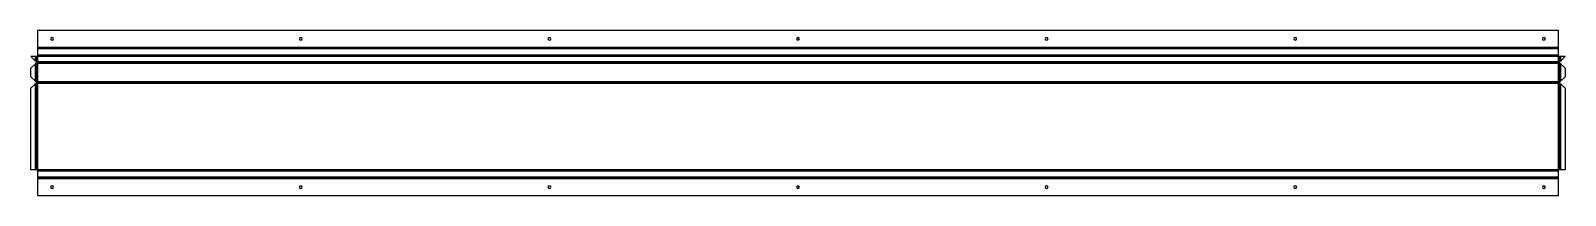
# Model space of a CAD drawing. Header units: millimetres. Extents: x -8 to 1843, y 0 to 200.
import ezdxf

# ---------------------------------------------------------------- set-up
doc = ezdxf.new("R2010")
doc.units = ezdxf.units.MM

msp = doc.modelspace()

# ---------------------------------------------------------------- linework, layer by layer
at = {"layer": 'BEND'}
for p, q in [((-1.1, 168), (-1.1, 160.9)), ((0, 178.4), (1835, 178.4)), ((0, 169.2), (1835, 169.2)), ((1836.1, 160.9), (1836.1, 168)), ((-1.5, 160.9), (1836.5, 160.9)), ((-1.1, 160.9), (-1.1, 136.7)), ((1836.1, 136.7), (1836.1, 160.9)), ((-1.5, 136.7), (1836.5, 136.7)), ((-1.1, 136.7), (-1.1, 31.5)), ((1836.1, 31.5), (1836.1, 136.7)), ((0, 30.4), (1835, 30.4)), ((0, 21.1), (1835, 21.1))]:
    msp.add_line(p, q, dxfattribs=at)
at = {"layer": 'BEND_EXTENT'}
for p, q in [((-2.3, 162.1), (-2.3, 168)), ((0, 179.6), (1835, 179.6)), ((1835, 177.3), (0, 177.3)), ((0, 170.3), (1835, 170.3)), ((1837.3, 168), (1837.3, 162.1)), ((-2.3, 137.9), (-2.3, 159.7)), ((1837.3, 159.7), (1837.3, 137.9)), ((-2.3, 31.5), (-2.3, 135.5)), ((1837.3, 135.5), (1837.3, 31.5)), ((1835, 29.3), (0, 29.3)), ((0, 22.3), (1835, 22.3)), ((1835, 20), (0, 20))]:
    msp.add_line(p, q, dxfattribs=at)
for points in [[(1835, 162), (1835, 168), (0, 168), (0, 162)], [(0, 159.8), (0, 137.8), (1835, 137.8), (1835, 159.8)], [(1835, 31.5), (1835, 135.5), (0, 135.5), (0, 31.5)]]:
    msp.add_lwpolyline(points, close=True, dxfattribs=at)
at = {"layer": 'INTERIOR_PROFILES', "extrusion": (0, 0, -1)}
for centre in [(-17.5, 189.6), (-317.5, 189.6), (-617.5, 189.6), (-917.5, 189.6), (-1217.5, 189.6), (-1517.5, 189.6), (-1817.5, 189.6), (-17.5, 10), (-317.5, 10), (-617.5, 10), (-917.5, 10), (-1217.5, 10), (-1517.5, 10), (-1817.5, 10)]:
    msp.add_circle(centre, 1.7, dxfattribs=at)
at = {"layer": 'OUTER_PROFILES'}
msp.add_lwpolyline([(0, 0), (1835, 0), (1835, 20), (1835, 29.3), (1835, 31.5), (1843.3, 31.5), (1843.3, 129.5), (1836.8, 135.9, -0.414214), (1836.8, 137.4), (1843.3, 143.9), (1843.3, 153.7), (1836.8, 160.2, -0.414214), (1836.8, 161.6), (1843.2, 168), (1835, 168), (1835, 170.3), (1835, 177.3), (1835, 199.6), (0, 199.6), (0, 177.3), (0, 170.3), (0, 168), (-8.2, 168), (-1.8, 161.6, -0.414214), (-1.8, 160.2), (-8.3, 153.7), (-8.3, 143.9), (-1.8, 137.4, -0.414214), (-1.8, 135.9), (-8.3, 129.5), (-8.3, 31.5), (0, 31.5), (0, 29.3), (0, 22.3)], format="xyb", close=True, dxfattribs=at)

doc.saveas('drawing.dxf')
